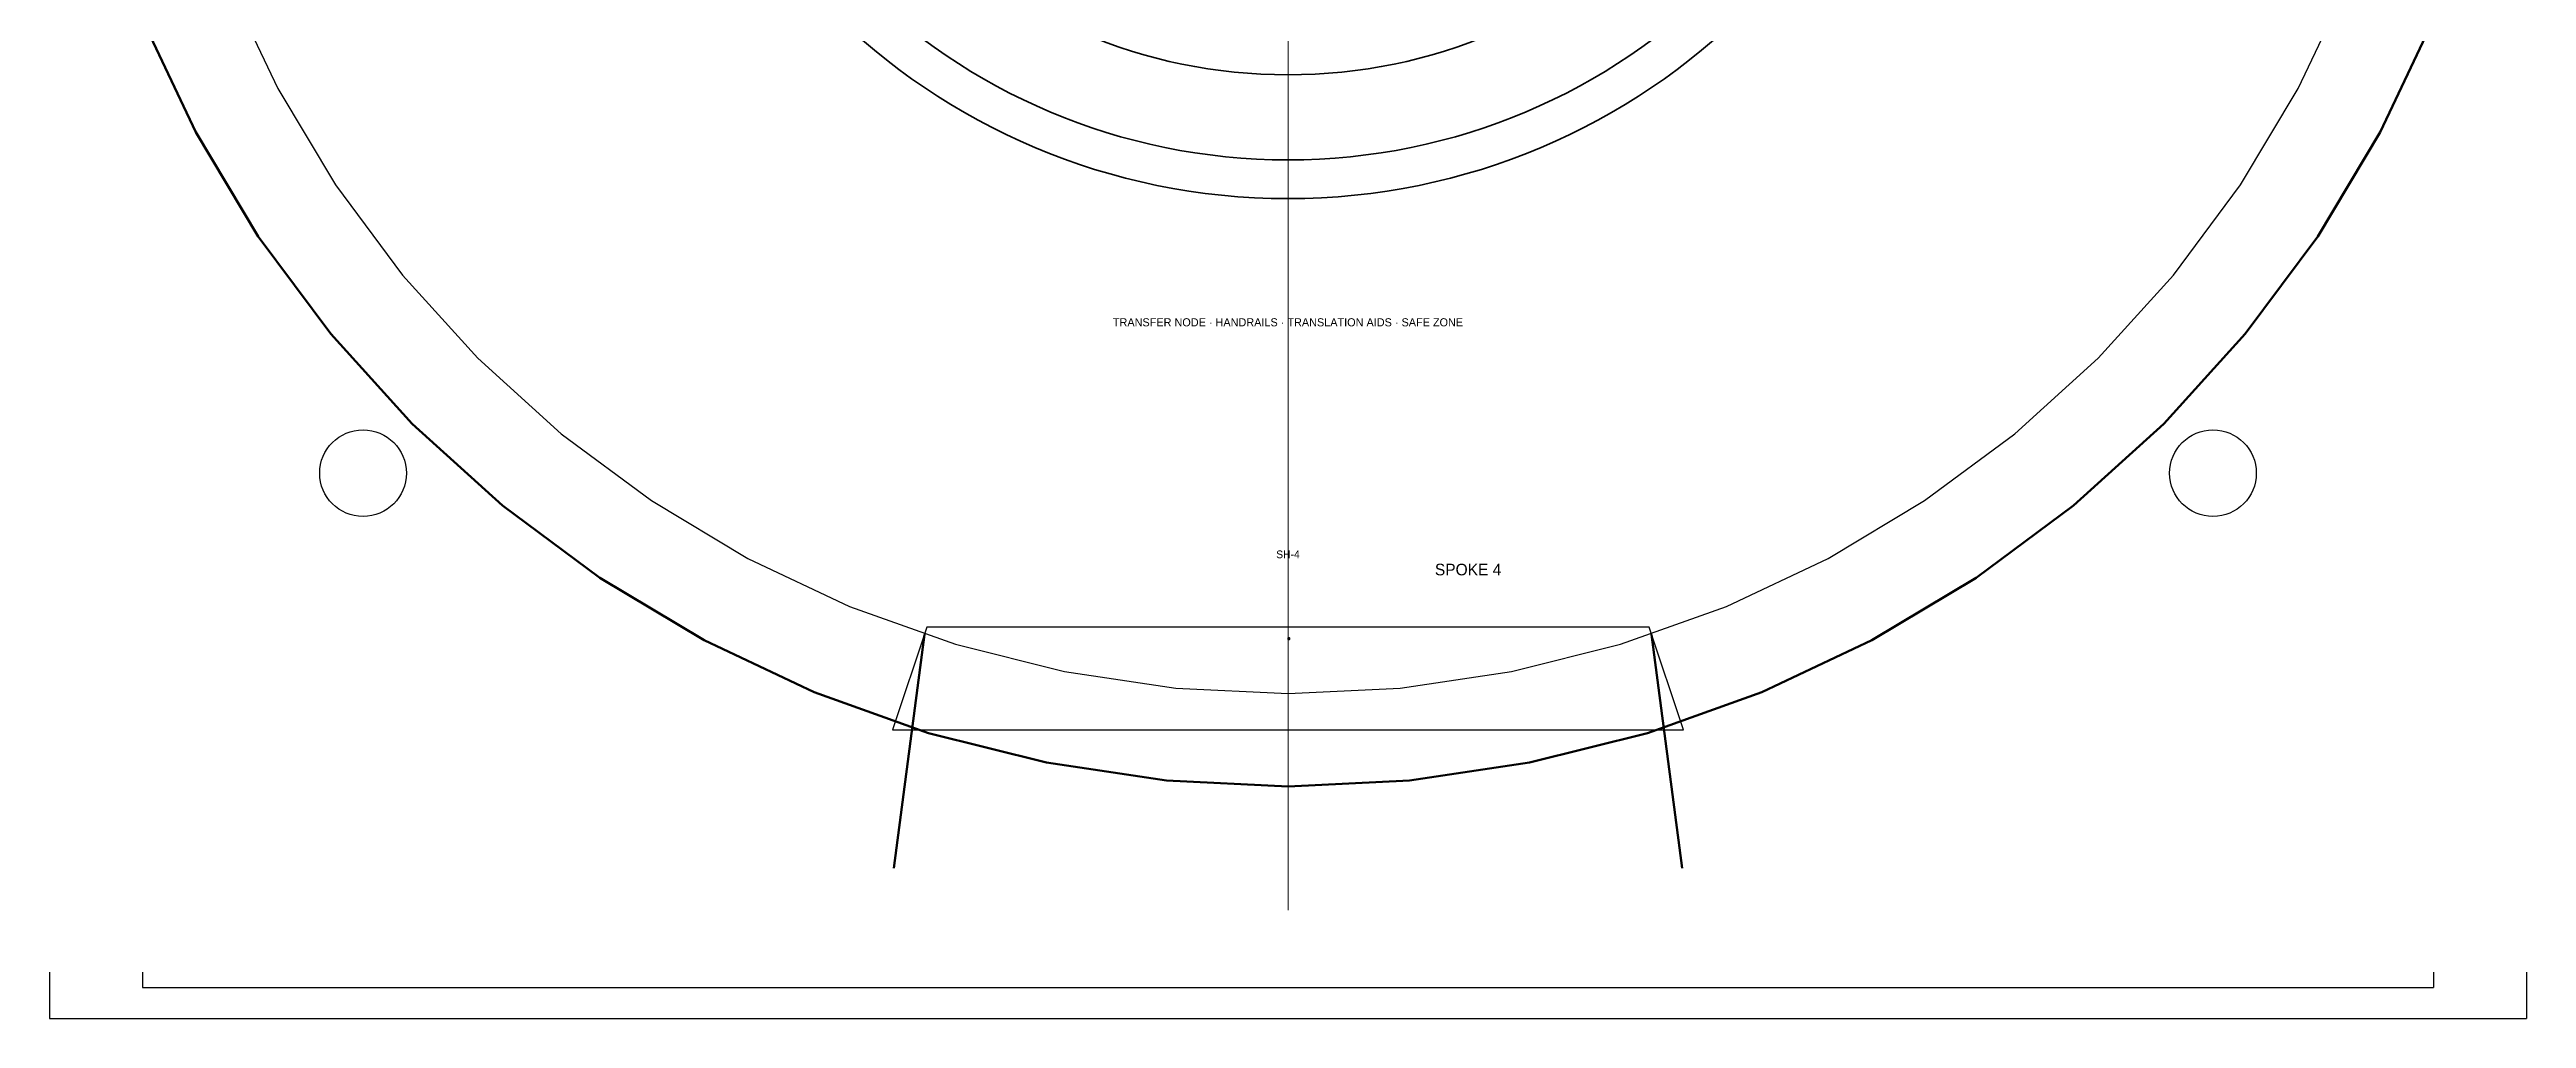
# Model space of a CAD drawing. Header units: millimetres. Extents: x 0 to 221000, y -9500 to 9035.
# Drawn here: x 91200 to 107200, y -9500 to -3236 of the extents above; entities that cross this region are included whole.
import ezdxf
from ezdxf.enums import TextEntityAlignment as Align

# ---------------------------------------------------------------- set-up
doc = ezdxf.new("R2010")
doc.units = ezdxf.units.MM
doc.linetypes.add('CENTER', pattern=[5.08, 3.175, -0.635, 0.635, -0.635])
for name, color, linetype, lineweight in [('A-ANNO-DIMS', 2, 'CONTINUOUS', 18), ('A-ANNO-NOTE', 7, 'CONTINUOUS', 18), ('A-ANNO-TEXT', 7, 'CONTINUOUS', 25), ('A-DOOR-PRES', 1, 'CONTINUOUS', 35), ('A-EQPM', 30, 'CONTINUOUS', 25), ('A-GRID', 9, 'CENTER', 18), ('A-POCHE', 7, 'CONTINUOUS', 50), ('A-WALL-PRHU', 7, 'CONTINUOUS', 70), ('M-DUCT-OAIR', 3, 'CONTINUOUS', 35), ('M-DUCT-RETN', 30, 'CONTINUOUS', 35)]:
    doc.layers.add(name, color=color, linetype=linetype, lineweight=lineweight)
doc.layers.add('A-VOID', color=7, linetype='CONTINUOUS')
doc.styles.add('OpenSansCondensed-Light', font='OpenSansCondensed-Light.ttf')
doc.dimstyles.new('EZDXF', dxfattribs={"dimtxt": 0.25, "dimasz": 0.175, "dimexe": 0.375, "dimexo": 0.125, "dimgap": 0.1, "dimtad": 1, "dimlfac": 100, "dimzin": 12, "dimdsep": 46, "dimtxsty": 'OpenSansCondensed-Light', "dimblk": 'ARCHTICK', "dimcen": 2.5, "dimazin": 3, "dimtfac": 0.5, "dimtmove": 2, "dimatfit": 3})

# ---------------------------------------------------------------- blocks, each defined once
blk = doc.blocks.new('_ARCHTICK')
at = {"color": 0, "linetype": 'BYBLOCK', "const_width": 0.15}
blk.add_lwpolyline([(-0.5, -0.5), (0.5, 0.5)], dxfattribs=at)

msp = doc.modelspace()

# ---------------------------------------------------------------- linework, layer by layer
at = {"layer": 'A-DOOR-PRES'}
msp.add_lwpolyline([(99200, -7050), (99210, -7050), (99210, -7040), (99200, -7040)], close=True, dxfattribs=at)
at = {"layer": 'A-EQPM'}
for centre in [(93224.9477, -5975.0523), (105175.0523, -5975.0523)]:
    msp.add_circle(centre, 280, dxfattribs=at)
at = {"layer": 'A-GRID'}
msp.add_line((99200, 0), (99200, -8800), dxfattribs=at)
at = {"layer": 'A-POCHE'}
msp.add_lwpolyline([(91808.96374, -3061.46746), (92144.62989, -3771.17389), (92548.2431, -4444.56186), (93015.91637, -5075.14627), (93543.14575, -5656.85425), (94124.85373, -6184.08363), (94755.43814, -6651.7569), (95428.82611, -7055.37011), (96138.53254, -7391.03626), (96877.72258, -7655.52269), (97639.27742, -7846.28224), (98415.86288, -7961.47781), (99200, -8000), (99984.13712, -7961.47781), (100760.72258, -7846.28224), (101522.27742, -7655.52269), (102261.46746, -7391.03626), (102971.17389, -7055.37011), (103644.56186, -6651.7569), (104275.14627, -6184.08363), (104856.85425, -5656.85425), (105384.08363, -5075.14627), (105851.7569, -4444.56186), (106255.37011, -3771.17389), (106591.03626, -3061.46746)], dxfattribs=at)
at = {"layer": 'A-VOID'}
msp.add_lwpolyline([(92363.29146, -2831.8574), (92673.78264, -3488.33585), (93047.12487, -4111.21972), (93479.72265, -4694.5103), (93967.40982, -5232.59018), (94505.4897, -5720.27735), (95088.78028, -6152.87513), (95711.66415, -6526.21736), (96368.1426, -6836.70854), (97051.89339, -7081.35848), (97756.33162, -7257.81107), (98474.67316, -7364.36698), (99200, -7400), (99925.32684, -7364.36698), (100643.66838, -7257.81107), (101348.10661, -7081.35848), (102031.8574, -6836.70854), (102688.33585, -6526.21736), (103311.21972, -6152.87513), (103894.5103, -5720.27735), (104432.59018, -5232.59018), (104920.27735, -4694.5103), (105352.87513, -4111.21972), (105726.21736, -3488.33585), (106036.70854, -2831.8574)], dxfattribs=at)
msp.add_lwpolyline([(96867.81078, -6970.17887), (96645.69752, -7634.00542), (101754.30248, -7634.00542), (101532.18922, -6970.17887)], close=True, dxfattribs=at)
at = {"layer": 'A-WALL-PRHU'}
for p, q in [((96851.94554, -7017.59505), (96653.02513, -8527.77339)), ((101548.05446, -7017.59505), (101746.97487, -8527.77339))]:
    msp.add_line(p, q, dxfattribs=at)
at = {"layer": 'M-DUCT-OAIR'}
msp.add_circle((99200, 0), 3400, dxfattribs=at)
at = {"layer": 'M-DUCT-RETN'}
for radius in [4200, 3950]:
    msp.add_circle((99200, 0), radius, dxfattribs=at)

# ---------------------------------------------------------------- texts
at = {"layer": 'A-ANNO-NOTE'}
for s, height, p in [('TRANSFER NODE · HANDRAILS · TRANSLATION AIDS · SAFE ZONE', 52.5, (99200, -5000)), ('SH-4', 50, (99200, -6500))]:
    msp.add_text(s, height=height, dxfattribs=at).set_placement(p, align=Align.MIDDLE_CENTER)
at = {"layer": 'A-ANNO-TEXT'}
msp.add_text('SPOKE 4', height=75, dxfattribs=at).set_placement((100363.44279, -6598.21195), align=Align.MIDDLE_CENTER)

# ---------------------------------------------------------------- dimensions: what is measured, and where the dimension line sits
at = {"layer": 'A-ANNO-DIMS'}
for base, p1, p2 in [((91200, -9500), (91200, -9200), (107200, -9200)), ((91800, -9300), (91800, -9200), (106600, -9200))]:
    msp.add_linear_dim(base=base, p1=p1, p2=p2, dimstyle='EZDXF', dxfattribs=at).render()

doc.saveas('drawing.dxf')
